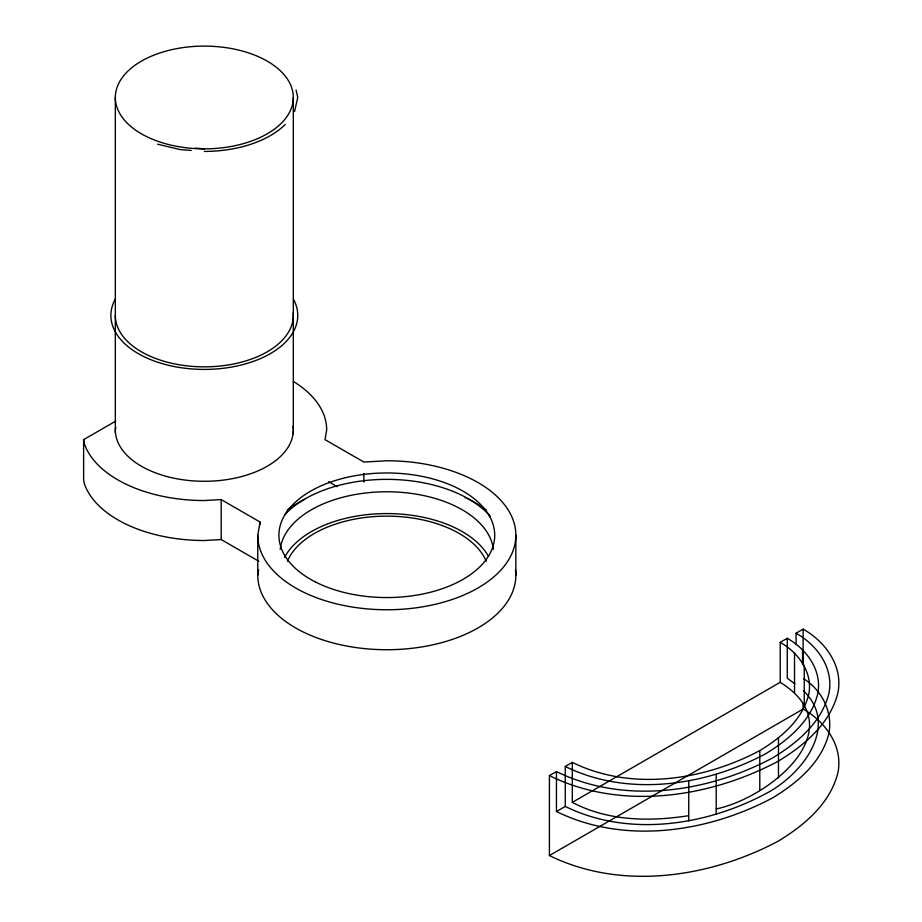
<?xml version="1.0" encoding="UTF-8"?>
<svg xmlns="http://www.w3.org/2000/svg" width="922" height="922" viewBox="0 0 922 922"><rect width="100%" height="100%" fill="white"/><g stroke="black" fill="none" stroke-linecap="round" stroke-linejoin="round"><path stroke-width="1.38" d="M115.792 427.186L115.331 429.906A88.996 51.378 0 0 0 207.588 481.249A88.996 51.378 0 0 0 293.069 426.125M515.513 569.911A129.034 74.498 0 0 1 391.412 649.676A129.034 74.498 0 0 1 257.768 575.224L257.768 535.256L260.027 522.013L221.188 499.586L204.315 500.542A122.361 70.648 0 0 1 84.305 443.689L83.625 439.644L115.711 421.112M257.768 575.224L258.679 569.923M294.579 111.435L297.76 97.478L296.043 89.941M565.267 766.459L572.308 762.39C631.224 791.399 703.394 780.577 759.797 750.6C781.36 737.519 802.705 719.644 808.836 694.036C812.847 672.299 798.417 652.638 780.219 642.357L787.273 638.289C806.704 649.261 822.101 670.259 817.826 693.471C811.279 720.808 788.483 739.893 765.467 753.873C705.226 785.878 628.17 797.426 565.267 766.459L565.267 806.427L556.45 811.51L556.45 771.553C624.355 804.975 707.531 792.505 772.544 757.965C797.392 742.878 821.986 722.272 829.062 692.768C833.684 667.712 817.053 645.043 796.078 633.207L803.12 629.138C825.34 641.677 842.938 665.672 838.052 692.203C830.561 723.447 804.514 745.264 778.203 761.226C709.364 797.795 621.301 811.014 549.408 775.621L549.408 855.547C621.301 890.94 709.364 877.732 778.203 841.164C804.514 825.19 830.561 803.373 838.052 772.129C842.938 745.598 825.34 721.603 803.12 709.064L803.12 703.359M716.359 808.917C769.709 797.714 854.844 728.818 780.219 682.326L780.219 642.357M549.408 775.621L556.45 771.553M572.308 762.39L572.308 802.359L780.219 682.326M549.408 855.547L803.12 709.064M565.267 806.427C628.17 837.395 705.226 825.835 765.467 793.842C800.838 775.794 840.541 726.663 803.408 690.647M687.973 815.786C649.307 821.79 607.61 821.076 572.308 802.359M258.817 561.268L221.188 539.554L204.315 540.511A122.361 70.648 0 0 1 84.305 483.647L83.625 479.613L83.625 439.644M195.187 148.165L204.315 148.857M191.257 150.436L180.136 149.583L157.604 144.201M556.45 811.51C624.355 844.932 707.531 832.462 772.544 797.922C797.392 782.836 821.986 762.24 829.062 732.736C832.635 711.577 821.767 690.025 803.765 678.846M328.658 481.71L337.152 486.609M794.902 683.894L787.273 678.258L787.273 638.289M804.272 665.384L804.272 705.353M803.12 629.138L803.12 664.82M802.532 649.572L802.532 663.84M796.078 633.207L796.078 644.628M794.522 652.926L794.522 692.883M778.479 737.969L778.479 777.938M759.797 750.6L759.797 790.569M716.198 774.48L716.198 814.449M688.757 780.796L688.757 820.764M293.403 381.478A122.361 70.648 0 0 1 326.688 429.906L325.017 439.644L363.856 462.06L386.802 460.758A129.034 74.498 0 0 1 515.847 535.256L515.847 575.224M363.856 473.482L363.856 482.045M293.311 97.478A88.996 51.378 0 0 1 159.829 141.976A88.996 51.378 0 0 1 159.829 52.98A88.996 51.378 0 0 1 293.311 97.478L293.311 433.916M260.027 522.013L260.027 524.86M221.188 499.586L221.188 539.554M115.331 97.478L115.331 432.487M515.847 535.256A129.034 74.498 0 0 1 386.802 609.753A129.034 74.498 0 0 1 257.768 535.256M284.61 557.326A106.791 61.659 0 0 1 385.753 513.577A106.791 61.659 0 0 1 488.372 556.162M287.399 561.187A102.342 59.089 0 0 1 386.802 516.136A102.342 59.089 0 0 1 486.217 561.187M284.449 515.041A115.688 66.787 0 0 1 388.243 479.371A115.688 66.787 0 0 1 490.469 516.516M280.242 549.397A106.791 61.659 0 0 1 386.802 491.772A106.791 61.659 0 0 1 493.362 549.397M287.249 510.177A124.585 71.928 0 0 1 304.652 499.344M465.207 497.523A124.585 71.928 0 0 1 486.367 510.177M285.244 124.447A93.445 53.949 0 0 1 204.315 151.427M293.45 299.258A93.445 53.949 0 0 1 204.315 369.411A93.445 53.949 0 0 1 115.192 299.258M293.196 312.8A88.996 51.378 0 0 1 206.643 366.829A88.996 51.378 0 0 1 115.331 315.474M315.658 582.093A107.897 62.293 0 0 0 492.636 547.414A107.897 62.293 0 0 0 352.123 476.271A107.897 62.293 0 0 0 315.658 582.093"/></g></svg>
